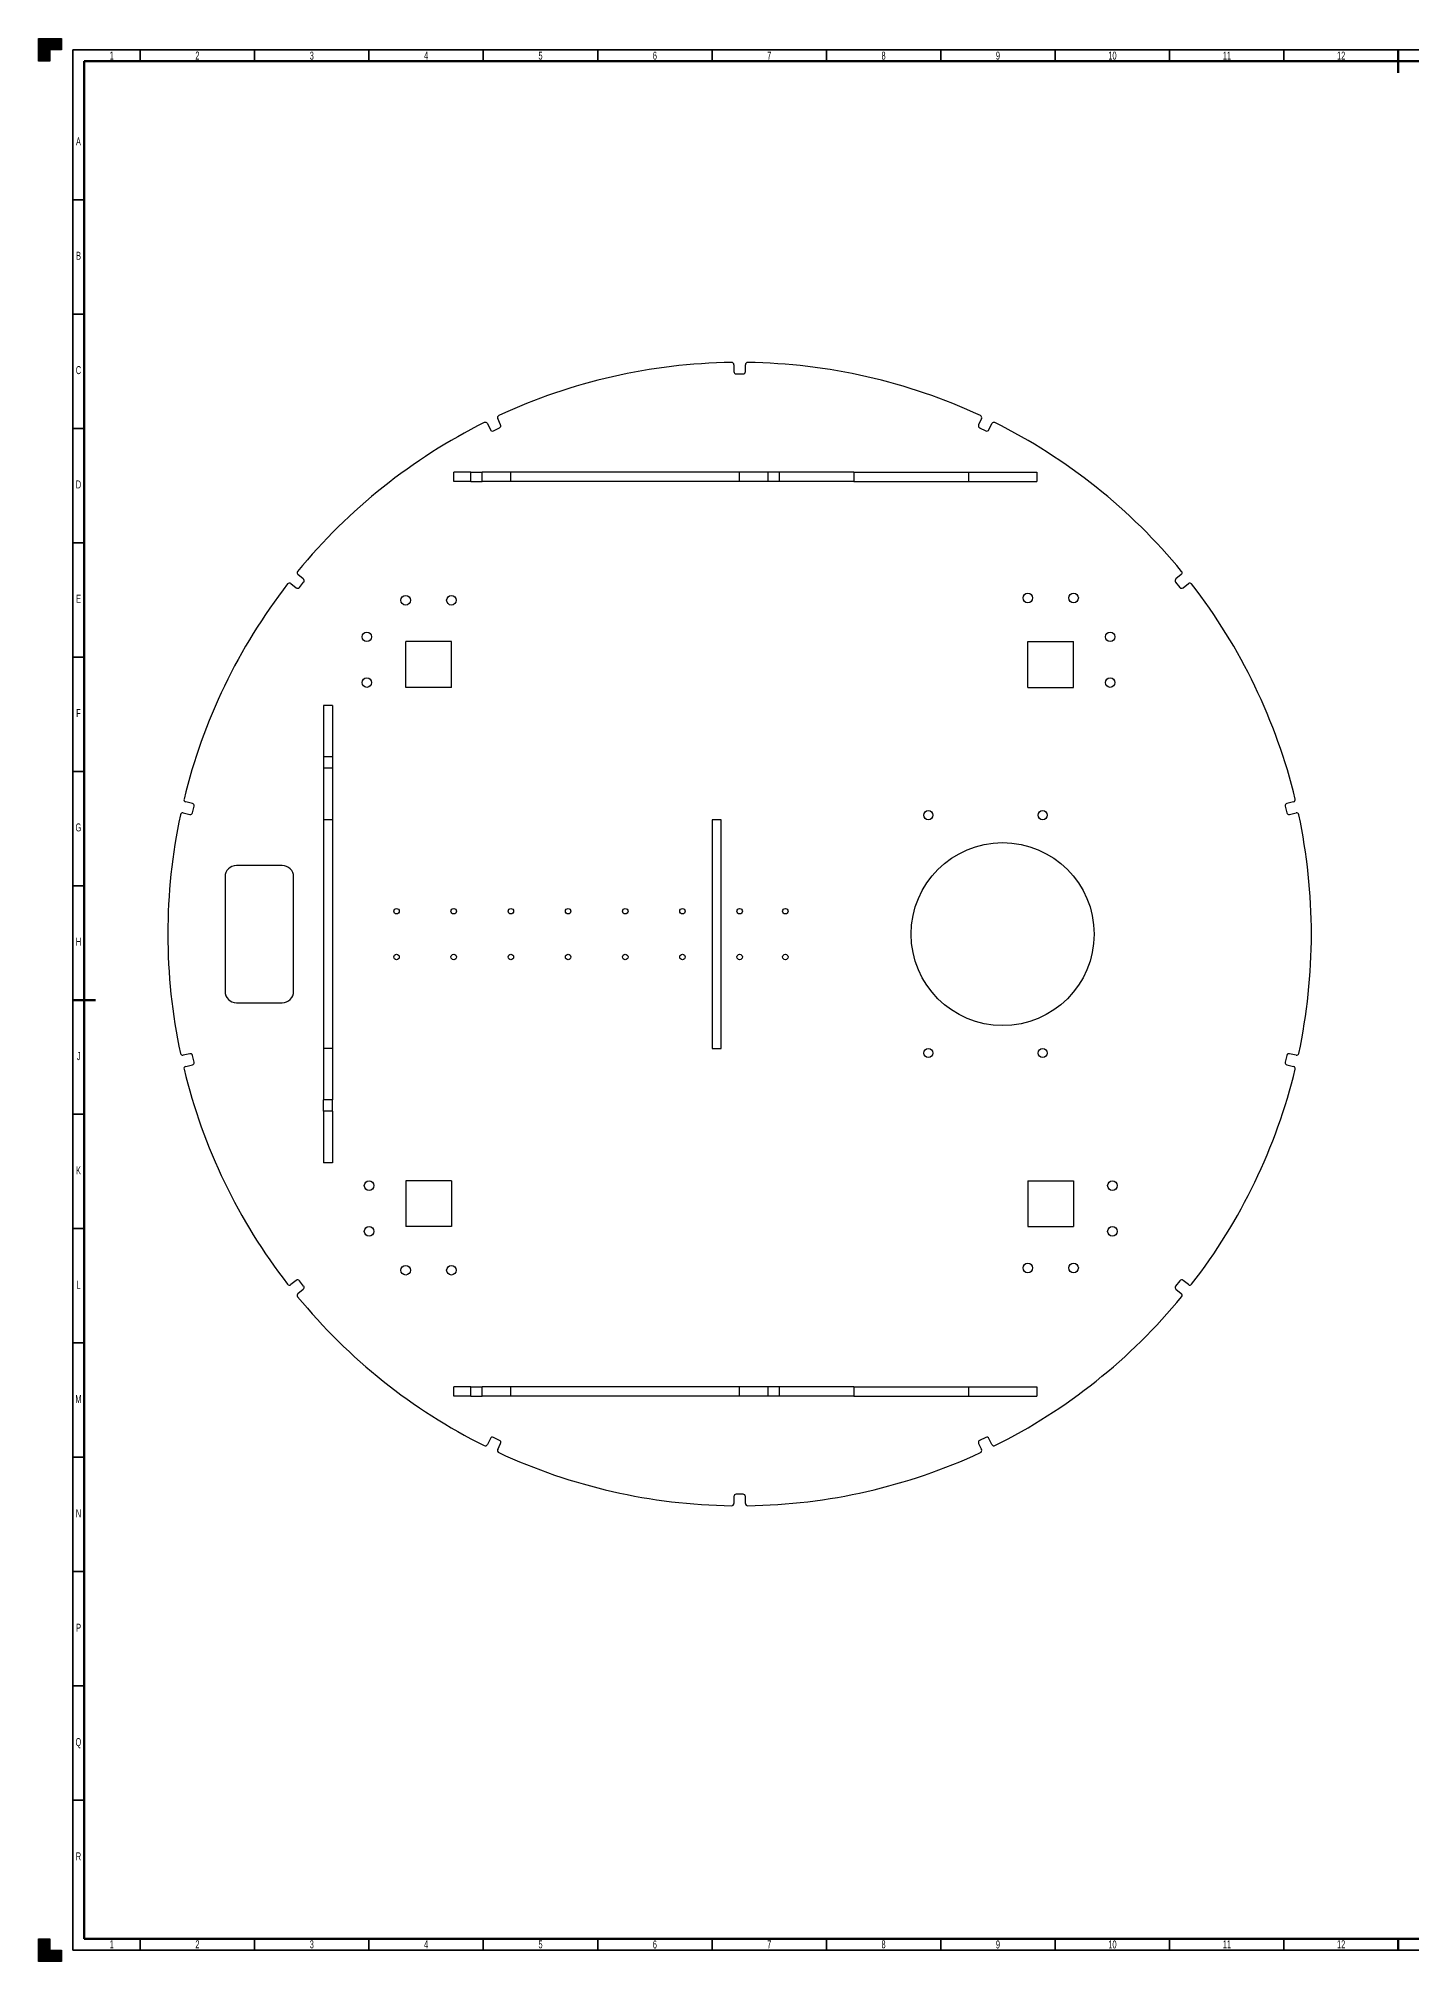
# Model space of a CAD drawing. Header units: millimetres. Extents: x 0 to 1189, y 0 to 841.
# Drawn here: x 0 to 600, y 0 to 841 of the extents above; entities that cross this region are included whole.
import ezdxf

# ---------------------------------------------------------------- set-up
doc = ezdxf.new("R2010")
doc.units = ezdxf.units.MM
doc.layers.add('BORDER', color=7, linetype='Continuous')
doc.layers.add('TRIM', color=7, linetype='Continuous')
doc.styles.add('SLDTEXTSTYLE0', font='TXT', dxfattribs={"width": 0.605})

msp = doc.modelspace()

# ---------------------------------------------------------------- hatches: boundary and pattern name
at = {"layer": 'TRIM'}
for points in [[(0, 831), (5, 831), (5, 836), (10, 836), (10, 841), (0, 841)], [(10, 0), (10, 5), (5, 5), (5, 10), (0, 10), (0, 0)]]:
    msp.add_hatch(color=256, dxfattribs=at).paths.add_polyline_path(points, flags=0)

# ---------------------------------------------------------------- linework, layer by layer
at = {"color": 7, "linetype": 'Continuous', "lineweight": 25}
for p, q in [((304.06, 698.3), (304.06, 695.32)), ((309.06, 695.32), (309.06, 698.3)), ((305.06, 694.32), (308.06, 694.32)), ((202.08, 672.05), (200.79, 674.73)), ((412.34, 674.73), (411.04, 672.05)), ((196.28, 672.56), (197.57, 669.88)), ((198.91, 669.41), (201.61, 670.71)), ((411.51, 670.71), (414.21, 669.41)), ((415.55, 669.88), (416.84, 672.56)), ((181.56, 647.32), (181.56, 651.32)), ((189.06, 651.32), (181.56, 651.32)), ((189.06, 647.32), (189.06, 651.32)), ((189.06, 651.32), (194.06, 651.32)), ((194.06, 647.32), (194.06, 651.32)), ((206.56, 651.32), (194.06, 651.32)), ((206.56, 647.32), (206.56, 651.32)), ((306.56, 651.32), (206.56, 651.32)), ((306.56, 647.32), (306.56, 651.32)), ((319.06, 651.32), (306.56, 651.32)), ((319.06, 647.32), (319.06, 651.32)), ((324.06, 651.32), (319.06, 651.32)), ((324.06, 647.32), (324.06, 651.32)), ((356.56, 651.32), (324.06, 651.32)), ((356.56, 651.32), (356.56, 647.32)), ((356.56, 651.32), (406.56, 651.32)), ((406.56, 651.32), (406.56, 647.32)), ((406.56, 651.32), (436.56, 651.32)), ((436.56, 651.32), (436.56, 647.32)), ((189.06, 647.32), (181.56, 647.32)), ((189.06, 647.32), (194.06, 647.32)), ((206.56, 647.32), (194.06, 647.32)), ((306.56, 647.32), (206.56, 647.32)), ((319.06, 647.32), (306.56, 647.32)), ((324.06, 647.32), (319.06, 647.32)), ((356.56, 647.32), (324.06, 647.32)), ((356.56, 647.32), (406.56, 647.32)), ((406.56, 647.32), (436.56, 647.32)), ((115.79, 604.66), (113.46, 606.51)), ((499.66, 606.51), (497.33, 604.66)), ((110.35, 602.6), (112.67, 600.75)), ((114.08, 600.9), (115.95, 603.25)), ((497.17, 603.25), (499.05, 600.9)), ((500.45, 600.75), (502.78, 602.6)), ((180.56, 577.22), (160.56, 577.22)), ((160.56, 557.22), (160.56, 577.22)), ((180.56, 557.22), (180.56, 577.22)), ((432.56, 577.22), (452.56, 577.22)), ((432.56, 557.22), (432.56, 577.22)), ((452.56, 557.22), (452.56, 577.22)), ((180.56, 557.22), (160.56, 557.22)), ((432.56, 557.22), (452.56, 557.22)), ((128.56, 549.32), (124.56, 549.32)), ((124.56, 549.32), (124.56, 526.82)), ((128.56, 549.32), (128.56, 526.82)), ((128.56, 526.82), (124.56, 526.82)), ((124.56, 526.82), (124.56, 521.82)), ((128.56, 521.82), (124.56, 521.82)), ((124.56, 521.82), (124.56, 499.32)), ((128.56, 526.82), (128.56, 521.82)), ((128.56, 521.82), (128.56, 499.32)), ((67.29, 506.5), (64.38, 507.16)), ((67.37, 502.38), (68.04, 505.3)), ((545.08, 505.3), (545.75, 502.38)), ((548.74, 507.16), (545.84, 506.5)), ((63.27, 502.29), (66.17, 501.62)), ((128.56, 499.32), (124.56, 499.32)), ((124.56, 499.32), (124.56, 399.32)), ((128.56, 499.32), (128.56, 399.32)), ((298.56, 499.32), (294.56, 499.32)), ((294.56, 499.32), (294.56, 399.32)), ((298.56, 399.32), (298.56, 499.32)), ((546.95, 501.62), (549.85, 502.29)), ((81.56, 474.32), (81.56, 424.32)), ((106.56, 479.32), (86.56, 479.32)), ((111.56, 424.32), (111.56, 474.32)), ((86.56, 419.32), (106.56, 419.32)), ((66.17, 397.02), (63.27, 396.36)), ((68.04, 393.34), (67.37, 396.27)), ((128.56, 399.32), (124.56, 399.32)), ((124.56, 399.32), (124.56, 376.82)), ((128.56, 399.32), (128.56, 376.82)), ((294.56, 399.32), (298.56, 399.32)), ((545.75, 396.27), (545.08, 393.34)), ((549.85, 396.36), (546.95, 397.02)), ((64.38, 391.48), (67.29, 392.14)), ((545.84, 392.14), (548.74, 391.48)), ((128.56, 376.82), (124.56, 376.82)), ((124.56, 371.82), (124.56, 376.82)), ((128.56, 371.82), (124.56, 371.82)), ((124.56, 371.82), (124.56, 349.32)), ((128.56, 371.82), (128.56, 376.82)), ((128.56, 371.82), (128.56, 349.32)), ((128.56, 349.32), (124.56, 349.32)), ((160.56, 341.42), (160.56, 321.42)), ((180.56, 341.42), (160.56, 341.42)), ((180.56, 341.42), (180.56, 321.42)), ((432.56, 341.42), (432.56, 321.42)), ((432.56, 341.42), (452.56, 341.42)), ((452.56, 341.42), (452.56, 321.42)), ((180.56, 321.42), (160.56, 321.42)), ((432.56, 321.42), (452.56, 321.42)), ((112.67, 297.9), (110.35, 296.04)), ((115.95, 295.39), (114.08, 297.74)), ((499.05, 297.74), (497.17, 295.39)), ((502.78, 296.04), (500.45, 297.9)), ((113.46, 292.13), (115.79, 293.99)), ((497.33, 293.99), (499.66, 292.13)), ((181.56, 247.32), (181.56, 251.32)), ((189.06, 251.32), (181.56, 251.32)), ((189.06, 247.32), (181.56, 247.32)), ((189.06, 247.32), (189.06, 251.32)), ((189.06, 251.32), (194.06, 251.32)), ((189.06, 247.32), (194.06, 247.32)), ((194.06, 247.32), (194.06, 251.32)), ((206.56, 251.32), (194.06, 251.32)), ((206.56, 247.32), (194.06, 247.32)), ((206.56, 247.32), (206.56, 251.32)), ((306.56, 251.32), (206.56, 251.32)), ((306.56, 247.32), (206.56, 247.32)), ((306.56, 247.32), (306.56, 251.32)), ((319.06, 251.32), (306.56, 251.32)), ((319.06, 247.32), (306.56, 247.32)), ((319.06, 247.32), (319.06, 251.32)), ((324.06, 251.32), (319.06, 251.32)), ((324.06, 247.32), (319.06, 247.32)), ((324.06, 247.32), (324.06, 251.32)), ((356.56, 251.32), (324.06, 251.32)), ((356.56, 247.32), (324.06, 247.32)), ((356.56, 251.32), (356.56, 247.32)), ((356.56, 251.32), (406.56, 251.32)), ((356.56, 247.32), (406.56, 247.32)), ((406.56, 251.32), (406.56, 247.32)), ((406.56, 251.32), (436.56, 251.32)), ((406.56, 247.32), (436.56, 247.32)), ((436.56, 251.32), (436.56, 247.32)), ((197.57, 228.77), (196.28, 226.09)), ((201.61, 227.93), (198.91, 229.24)), ((414.21, 229.24), (411.51, 227.93)), ((416.84, 226.09), (415.55, 228.77)), ((200.79, 223.92), (202.08, 226.6)), ((411.04, 226.6), (412.34, 223.92)), ((304.06, 203.32), (304.06, 200.35)), ((308.06, 204.32), (305.06, 204.32)), ((309.06, 200.35), (309.06, 203.32))]:
    msp.add_line(p, q, dxfattribs=at)
for centre, radius in [((160.56, 595.32), 2.1), ((180.56, 595.32), 2.1), ((432.56, 596.32), 2.1), ((452.56, 596.32), 2.1), ((143.56, 579.32), 2.1), ((468.56, 579.32), 2.1), ((143.56, 559.32), 2.1), ((468.56, 559.32), 2.1), ((389.06, 501.32), 2), ((439.06, 501.32), 2), ((421.56, 449.32), 40), ((156.56, 459.32), 1.2), ((181.56, 459.32), 1.2), ((206.56, 459.32), 1.2), ((231.56, 459.32), 1.2), ((256.56, 459.32), 1.2), ((281.56, 459.32), 1.2), ((306.56, 459.32), 1.2), ((326.56, 459.32), 1.2), ((156.56, 439.32), 1.2), ((181.56, 439.32), 1.2), ((206.56, 439.32), 1.2), ((231.56, 439.32), 1.2), ((256.56, 439.32), 1.2), ((281.56, 439.32), 1.2), ((306.56, 439.32), 1.2), ((326.56, 439.32), 1.2), ((389.06, 397.32), 2), ((439.06, 397.32), 2), ((144.56, 339.32), 2.1), ((469.56, 339.32), 2.1), ((144.56, 319.32), 2.1), ((469.56, 319.32), 2.1), ((160.56, 302.32), 2.1), ((180.56, 302.32), 2.1), ((432.56, 303.32), 2.1), ((452.56, 303.32), 2.1)]:
    msp.add_circle(centre, radius, dxfattribs=at)
for centre, radius, start, end in [((306.56, 449.32), 250, 90.80539, 114.9089), ((303.06, 698.3), 1, 0, 90.80539), ((310.06, 698.3), 1, 89.19461, 180), ((306.56, 449.32), 250, 65.0911, 89.19461), ((305.06, 695.32), 1, 180, 270), ((308.06, 695.32), 1, 270, 0), ((306.56, 449.32), 250, 116.51967, 140.62318), ((195.38, 672.12), 1, 25.71429, 116.51967), ((201.69, 675.16), 1, 114.9089, 205.71429), ((411.43, 675.16), 1, 334.28571, 65.0911), ((417.74, 672.12), 1, 63.48033, 154.28571), ((306.56, 449.32), 250, 39.37682, 63.48033), ((198.47, 670.31), 1, 205.71429, 295.71429), ((201.18, 671.61), 1, 295.71429, 25.71429), ((411.95, 671.61), 1, 154.28571, 244.28571), ((414.65, 670.31), 1, 244.28571, 334.28571), ((114.09, 607.29), 1, 140.62318, 231.42857), ((499.04, 607.29), 1, 308.57143, 39.37682), ((306.56, 449.32), 250, 142.23396, 166.33747), ((109.72, 601.82), 1, 51.42857, 142.23396), ((113.3, 601.53), 1, 231.42857, 321.42857), ((115.17, 603.87), 1, 321.42857, 51.42857), ((497.96, 603.87), 1, 128.57143, 218.57143), ((499.83, 601.53), 1, 218.57143, 308.57143), ((503.4, 601.82), 1, 37.76604, 128.57143), ((306.56, 449.32), 250, 13.66253, 37.76604), ((64.61, 508.14), 1, 166.33747, 257.14286), ((67.06, 505.52), 1, 347.14286, 77.14286), ((546.06, 505.52), 1, 102.85714, 192.85714), ((548.52, 508.14), 1, 282.85714, 13.66253), ((306.56, 449.32), 250, 167.94825, 192.05175), ((63.05, 501.31), 1, 77.14286, 167.94825), ((66.4, 502.6), 1, 257.14286, 347.14286), ((546.73, 502.6), 1, 192.85714, 282.85714), ((550.07, 501.31), 1, 12.05175, 102.85714), ((306.56, 449.32), 250, 347.94825, 12.05175), ((86.56, 474.32), 5, 90, 180), ((106.56, 474.32), 5, 0, 90), ((86.56, 424.32), 5, 180, 270), ((106.56, 424.32), 5, 270, 0), ((63.05, 397.33), 1, 192.05175, 282.85714), ((66.4, 396.04), 1, 12.85714, 102.85714), ((546.73, 396.04), 1, 77.14286, 167.14286), ((550.07, 397.33), 1, 257.14286, 347.94825), ((64.61, 390.51), 1, 102.85714, 193.66253), ((306.56, 449.32), 250, 193.66253, 217.76604), ((67.06, 393.12), 1, 282.85714, 12.85714), ((306.56, 449.32), 250, 322.23396, 346.33747), ((546.06, 393.12), 1, 167.14286, 257.14286), ((548.52, 390.51), 1, 346.33747, 77.14286), ((109.72, 296.82), 1, 217.76604, 308.57143), ((113.3, 297.12), 1, 38.57143, 128.57143), ((115.17, 294.77), 1, 308.57143, 38.57143), ((497.96, 294.77), 1, 141.42857, 231.42857), ((499.83, 297.12), 1, 51.42857, 141.42857), ((503.4, 296.82), 1, 231.42857, 322.23396), ((114.09, 291.35), 1, 128.57143, 219.37682), ((306.56, 449.32), 250, 219.37682, 243.48033), ((306.56, 449.32), 250, 296.51967, 320.62318), ((499.04, 291.35), 1, 320.62318, 51.42857), ((198.47, 228.33), 1, 64.28571, 154.28571), ((201.18, 227.03), 1, 334.28571, 64.28571), ((411.95, 227.03), 1, 115.71429, 205.71429), ((414.65, 228.33), 1, 25.71429, 115.71429), ((195.38, 226.52), 1, 243.48033, 334.28571), ((201.69, 223.48), 1, 154.28571, 245.0911), ((306.56, 449.32), 250, 245.0911, 269.19461), ((306.56, 449.32), 250, 270.80539, 294.9089), ((411.43, 223.48), 1, 294.9089, 25.71429), ((417.74, 226.52), 1, 205.71429, 296.51967), ((305.06, 203.32), 1, 90, 180), ((308.06, 203.32), 1, 0, 90), ((303.06, 200.35), 1, 269.19461, 0), ((310.06, 200.35), 1, 180, 270.80539)]:
    msp.add_arc(centre, radius, start, end, dxfattribs=at)
at = {"layer": 'BORDER', "lineweight": 35}
for p, q in [((15, 836), (1184, 836)), ((15, 836), (15, 5)), ((44.5, 836), (44.5, 831)), ((94.5, 836), (94.5, 831)), ((144.5, 836), (144.5, 831)), ((194.5, 836), (194.5, 831)), ((244.5, 836), (244.5, 831)), ((294.5, 836), (294.5, 831)), ((344.5, 836), (344.5, 831)), ((394.5, 836), (394.5, 831)), ((444.5, 836), (444.5, 831)), ((494.5, 836), (494.5, 831)), ((544.5, 836), (544.5, 831)), ((15, 770.5), (20, 770.5)), ((15, 720.5), (20, 720.5)), ((15, 670.5), (20, 670.5)), ((15, 620.5), (20, 620.5)), ((15, 570.5), (20, 570.5)), ((15, 520.5), (20, 520.5)), ((15, 470.5), (20, 470.5)), ((15, 370.5), (20, 370.5)), ((15, 320.5), (20, 320.5)), ((15, 270.5), (20, 270.5)), ((15, 220.5), (20, 220.5)), ((15, 170.5), (20, 170.5)), ((15, 120.5), (20, 120.5)), ((15, 70.5), (20, 70.5)), ((44.5, 10), (44.5, 5)), ((94.5, 10), (94.5, 5)), ((144.5, 10), (144.5, 5)), ((194.5, 10), (194.5, 5)), ((244.5, 10), (244.5, 5)), ((294.5, 10), (294.5, 5)), ((344.5, 10), (344.5, 5)), ((394.5, 10), (394.5, 5)), ((444.5, 10), (444.5, 5)), ((494.5, 10), (494.5, 5)), ((544.5, 10), (544.5, 5)), ((15, 5), (1184, 5))]:
    msp.add_line(p, q, dxfattribs=at)
at = {"layer": 'BORDER', "lineweight": 50}
for p, q in [((594.5, 836), (594.5, 826)), ((20, 831), (1179, 831)), ((15, 420.5), (25, 420.5)), ((594.5, 5), (594.5, 10))]:
    msp.add_line(p, q, dxfattribs=at)
at = {"layer": 'BORDER', "lineweight": 70}
for p, q in [((20, 831), (20, 10)), ((20, 10), (1179, 10))]:
    msp.add_line(p, q, dxfattribs=at)
at = {"layer": 'TRIM'}
for p, q in [((0, 841), (10, 841)), ((0, 831), (0, 841)), ((10, 841), (10, 836)), ((10, 836), (5, 836)), ((5, 836), (5, 831)), ((5, 831), (0, 831)), ((0, 0), (0, 10)), ((0, 10), (5, 10)), ((5, 10), (5, 5)), ((10, 0), (0, 0)), ((5, 5), (10, 5)), ((10, 5), (10, 0))]:
    msp.add_line(p, q, dxfattribs=at)

# ---------------------------------------------------------------- texts
at = {"layer": 'BORDER', "color": 7, "char_height": 3.5, "attachment_point": 2, "style": 'SLDTEXTSTYLE0'}
for s, insert in [('1', (32.06, 835.28)), ('2', (69.5, 835.28)), ('3', (119.5, 835.24)), ('4', (169.49, 835.24)), ('5', (219.5, 835.24)), ('6', (269.5, 835.24)), ('7', (319.5, 835.24)), ('8', (369.5, 835.24)), ('9', (419.5, 835.24)), ('10', (469.57, 835.24)), ('11', (519.63, 835.24)), ('12', (569.56, 835.24)), ('A', (17.48, 797.72)), ('B', (17.52, 747.72)), ('C', (17.49, 697.72)), ('D', (17.5, 647.72)), ('E', (17.52, 597.72)), ('F', (17.49, 547.72)), ('G', (17.47, 497.72)), ('H', (17.51, 447.72)), ('J', (17.53, 397.72)), ('K', (17.5, 347.72)), ('L', (17.51, 297.72)), ('M', (17.46, 247.72)), ('N', (17.51, 197.72)), ('P', (17.52, 147.72)), ('Q', (17.46, 97.72)), ('R', (17.49, 47.72)), ('1', (32.06, 9.28)), ('2', (69.5, 9.28)), ('3', (119.5, 9.27)), ('4', (169.49, 9.22)), ('5', (219.5, 9.27)), ('6', (269.5, 9.22)), ('7', (319.5, 9.27)), ('8', (369.5, 9.27)), ('9', (419.5, 9.22)), ('10', (469.57, 9.22)), ('11', (519.63, 9.27)), ('12', (569.56, 9.27))]:
    msp.add_mtext(s, dxfattribs=dict(at, insert=insert))

doc.saveas('drawing.dxf')
